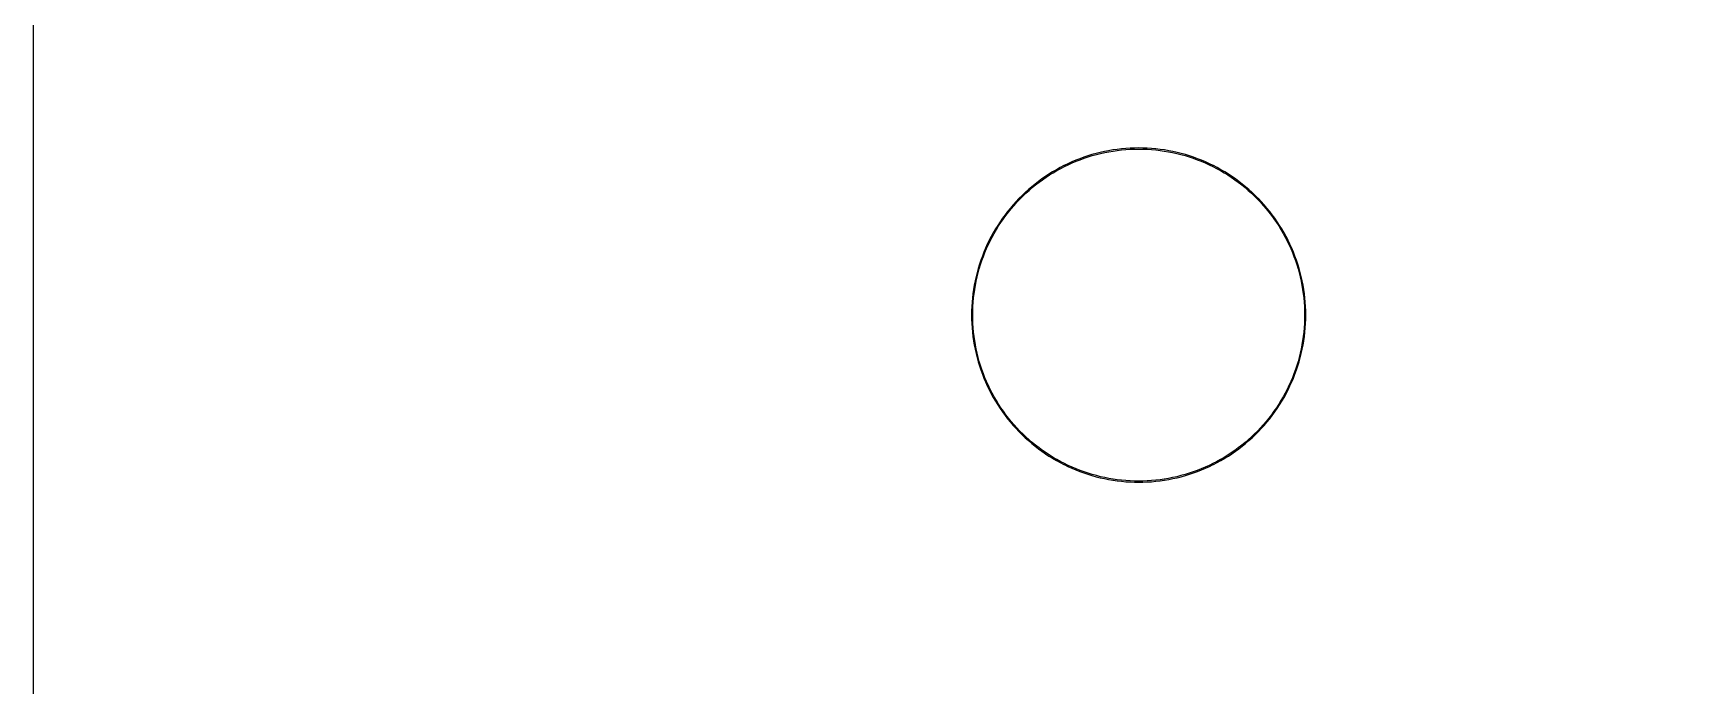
# Model space of a CAD drawing. Extents: x 3 to 63, y 0 to 129.
# Drawn here: x 2.7 to 17.86, y 37.54 to 43.52 of the extents above; entities that cross this region are included whole.
import ezdxf

# ---------------------------------------------------------------- set-up
doc = ezdxf.new("R2010")
doc.units = 0

msp = doc.modelspace()

# ---------------------------------------------------------------- linework, layer by layer
at = {"color": 5, "true_color": 0x0000ff}
msp.add_polyline3d([(63.32397, 0.3175, 0), (63.32397, 128.81762, 0), (2.70408, 128.81762, 0), (2.70408, 0.3175, 0), (63.32397, 0.3175, 0)], close=True, dxfattribs=at)
at = {"color": 34, "true_color": 0x008000}
for points in [[(2.70408, 0.3175, 0), (63.32398, 0.3175, 0), (63.32398, 128.81762, 0), (2.70408, 128.81762, 0), (2.70408, 0.3175, 0)], [(12.78966, 42.46689, 0), (12.75054, 42.46537, 0), (12.71142, 42.46283, 0), (12.67231, 42.45927, 0), (12.63319, 42.4547, 0), (12.59433, 42.44911, 0), (12.5928, 42.44887, 0), (12.55419, 42.44252, 0), (12.51558, 42.4349, 0), (12.47723, 42.42626, 0), (12.43913, 42.41686, 0), (12.40128, 42.40645, 0), (12.36369, 42.39502, 0), (12.32635, 42.38257, 0), (12.28952, 42.36911, 0), (12.25295, 42.35489, 0), (12.21688, 42.33965, 0), (12.18107, 42.32339, 0), (12.14576, 42.30637, 0), (12.14438, 42.30567, 0), (12.10933, 42.28764, 0), (12.07504, 42.26859, 0), (12.041, 42.24877, 0), (12.00773, 42.2282, 0), (11.97471, 42.20661, 0), (11.94245, 42.18426, 0), (11.9107, 42.16114, 0), (11.87971, 42.13727, 0), (11.84923, 42.11238, 0), (11.81926, 42.08698, 0), (11.7903, 42.06056, 0), (11.76186, 42.03364, 0), (11.73282, 42.0046, 0), (11.7059, 41.97615, 0), (11.67948, 41.9472, 0), (11.65408, 41.91722, 0), (11.62919, 41.88674, 0), (11.60531, 41.85575, 0), (11.5822, 41.82401, 0), (11.55985, 41.79175, 0), (11.53826, 41.75873, 0), (11.51768, 41.72545, 0), (11.49787, 41.69142, 0), (11.47882, 41.65713, 0), (11.46079, 41.62207, 0), (11.46008, 41.6207, 0), (11.44306, 41.58538, 0), (11.42681, 41.54958, 0), (11.41157, 41.5135, 0), (11.39734, 41.47693, 0), (11.38388, 41.4401, 0), (11.37144, 41.40276, 0), (11.36001, 41.36517, 0), (11.34959, 41.32733, 0), (11.34019, 41.28923, 0), (11.33156, 41.25087, 0), (11.32394, 41.21226, 0), (11.31759, 41.17366, 0), (11.31735, 41.17212, 0), (11.31176, 41.13326, 0), (11.30719, 41.09415, 0), (11.30363, 41.05503, 0), (11.30109, 41.01592, 0), (11.29957, 40.97679, 0), (11.29906, 40.93743, 0), (11.29957, 40.89806, 0), (11.30109, 40.85893, 0), (11.30363, 40.81983, 0), (11.30719, 40.78071, 0), (11.31176, 40.7416, 0), (11.31735, 40.70273, 0), (11.31759, 40.7012, 0), (11.32394, 40.66259, 0), (11.33156, 40.62399, 0), (11.34019, 40.58563, 0), (11.34959, 40.54753, 0), (11.36001, 40.50969, 0), (11.37144, 40.47209, 0), (11.38388, 40.43475, 0), (11.39734, 40.39793, 0), (11.41157, 40.36135, 0), (11.42681, 40.32528, 0), (11.44306, 40.28947, 0), (11.46008, 40.25416, 0), (11.46079, 40.25278, 0), (11.47882, 40.21773, 0), (11.49787, 40.18343, 0), (11.51768, 40.1494, 0), (11.53826, 40.11613, 0), (11.55985, 40.08311, 0), (11.5822, 40.05084, 0), (11.60531, 40.0191, 0), (11.62919, 39.98811, 0), (11.65408, 39.95763, 0), (11.67948, 39.92766, 0), (11.7059, 39.89871, 0), (11.73282, 39.87026, 0), (11.76186, 39.84122, 0), (11.7903, 39.8143, 0), (11.81926, 39.78788, 0), (11.84923, 39.76247, 0), (11.87971, 39.73758, 0), (11.9107, 39.71371, 0), (11.94245, 39.6906, 0), (11.97471, 39.66825, 0), (12.00773, 39.64665, 0), (12.041, 39.62608, 0), (12.07504, 39.60627, 0), (12.10933, 39.58722, 0), (12.14438, 39.56919, 0), (12.14576, 39.56848, 0), (12.18107, 39.55147, 0), (12.21688, 39.53521, 0), (12.25295, 39.51997, 0), (12.28952, 39.50575, 0), (12.32635, 39.49228, 0), (12.36369, 39.47984, 0), (12.40128, 39.46841, 0), (12.43913, 39.45799, 0), (12.47723, 39.4486, 0), (12.51558, 39.43996, 0), (12.55419, 39.43234, 0), (12.5928, 39.42599, 0), (12.59433, 39.42575, 0), (12.63319, 39.42016, 0), (12.67231, 39.41559, 0), (12.71142, 39.41203, 0), (12.75054, 39.40949, 0), (12.78966, 39.40797, 0), (12.82903, 39.40746, 0), (12.8684, 39.40797, 0), (12.90751, 39.40949, 0), (12.94663, 39.41203, 0), (12.98575, 39.41559, 0), (13.02486, 39.42016, 0), (13.06372, 39.42575, 0), (13.06525, 39.42599, 0), (13.10386, 39.43234, 0), (13.14247, 39.43996, 0), (13.18082, 39.4486, 0), (13.21892, 39.45799, 0), (13.25677, 39.46841, 0), (13.29436, 39.47984, 0), (13.3317, 39.49228, 0), (13.36853, 39.50575, 0), (13.40511, 39.51997, 0), (13.44117, 39.53521, 0), (13.47699, 39.55147, 0), (13.51229, 39.56848, 0), (13.51367, 39.56919, 0), (13.54873, 39.58722, 0), (13.58302, 39.60627, 0), (13.61705, 39.62608, 0), (13.65033, 39.64665, 0), (13.68335, 39.66825, 0), (13.7156, 39.6906, 0), (13.74735, 39.71371, 0), (13.77834, 39.73758, 0), (13.80882, 39.76247, 0), (13.83879, 39.78788, 0), (13.86775, 39.8143, 0), (13.8962, 39.84122, 0), (13.89729, 39.84232, 0), (13.92412, 39.86914, 0), (13.92414, 39.86916, 0), (13.92523, 39.87026, 0), (13.95216, 39.89871, 0), (13.97857, 39.92766, 0), (14.00397, 39.95763, 0), (14.02887, 39.98811, 0), (14.05274, 40.0191, 0), (14.07586, 40.05084, 0), (14.09821, 40.08311, 0), (14.1198, 40.11613, 0), (14.14037, 40.1494, 0), (14.16018, 40.18343, 0), (14.17923, 40.21773, 0), (14.19727, 40.25278, 0), (14.19797, 40.25416, 0), (14.21499, 40.28947, 0), (14.23125, 40.32528, 0), (14.24649, 40.36135, 0), (14.26071, 40.39793, 0), (14.27417, 40.43475, 0), (14.28662, 40.47209, 0), (14.29805, 40.50969, 0), (14.30846, 40.54753, 0), (14.31786, 40.58563, 0), (14.3265, 40.62399, 0), (14.33412, 40.66259, 0), (14.34047, 40.7012, 0), (14.34071, 40.70273, 0), (14.3463, 40.7416, 0), (14.35087, 40.78071, 0), (14.35442, 40.81983, 0), (14.35696, 40.85893, 0), (14.35849, 40.89806, 0), (14.359, 40.93743, 0), (14.35849, 40.97679, 0), (14.35696, 41.01592, 0), (14.35442, 41.05503, 0), (14.35087, 41.09415, 0), (14.3463, 41.13326, 0), (14.34071, 41.17212, 0), (14.34047, 41.17366, 0), (14.33412, 41.21226, 0), (14.3265, 41.25087, 0), (14.31786, 41.28923, 0), (14.30846, 41.32733, 0), (14.29805, 41.36517, 0), (14.28662, 41.40276, 0), (14.27417, 41.4401, 0), (14.26071, 41.47693, 0), (14.24649, 41.5135, 0), (14.23125, 41.54958, 0), (14.21499, 41.58538, 0), (14.19797, 41.6207, 0), (14.19727, 41.62207, 0), (14.17923, 41.65713, 0), (14.16018, 41.69142, 0), (14.14037, 41.72545, 0), (14.1198, 41.75873, 0), (14.09821, 41.79175, 0), (14.07586, 41.82401, 0), (14.05274, 41.85575, 0), (14.02887, 41.88674, 0), (14.00397, 41.91722, 0), (13.97857, 41.9472, 0), (13.95216, 41.97615, 0), (13.92523, 42.0046, 0), (13.92414, 42.0057, 0), (13.8962, 42.03364, 0), (13.86775, 42.06056, 0), (13.83879, 42.08698, 0), (13.80882, 42.11238, 0), (13.77834, 42.13727, 0), (13.74735, 42.16114, 0), (13.7156, 42.18426, 0), (13.68335, 42.20661, 0), (13.65033, 42.2282, 0), (13.61705, 42.24877, 0), (13.58302, 42.26859, 0), (13.54873, 42.28764, 0), (13.51367, 42.30567, 0), (13.51229, 42.30637, 0), (13.47699, 42.32339, 0), (13.44117, 42.33965, 0), (13.40511, 42.35489, 0), (13.36853, 42.36911, 0), (13.3317, 42.38257, 0), (13.29436, 42.39502, 0), (13.25677, 42.40645, 0), (13.21892, 42.41686, 0), (13.18082, 42.42626, 0), (13.14247, 42.4349, 0), (13.10386, 42.44252, 0), (13.06525, 42.44887, 0), (13.06372, 42.44911, 0), (13.02486, 42.4547, 0), (12.98575, 42.45927, 0), (12.94663, 42.46283, 0), (12.90751, 42.46537, 0), (12.8684, 42.46689, 0), (12.82903, 42.4674, 0), (12.78966, 42.46689, 0)], [(12.90751, 39.4194, 0), (12.8684, 39.41787, 0), (12.82903, 39.41737, 0), (12.78966, 39.41787, 0), (12.75054, 39.4194, 0), (12.71142, 39.42194, 0), (12.67231, 39.42549, 0), (12.63319, 39.43007, 0), (12.59443, 39.43564, 0), (12.55725, 39.44176, 0), (12.51865, 39.44938, 0), (12.48029, 39.45801, 0), (12.44219, 39.46741, 0), (12.40435, 39.47782, 0), (12.36675, 39.48926, 0), (12.32942, 39.50171, 0), (12.29259, 39.51517, 0), (12.25601, 39.52939, 0), (12.21994, 39.54463, 0), (12.18413, 39.56089, 0), (12.14882, 39.57791, 0), (12.11515, 39.59523, 0), (12.08086, 39.61428, 0), (12.04682, 39.63409, 0), (12.01355, 39.65467, 0), (11.98053, 39.67626, 0), (11.94827, 39.69861, 0), (11.91652, 39.72173, 0), (11.88553, 39.7456, 0), (11.85505, 39.7705, 0), (11.82508, 39.7959, 0), (11.79613, 39.82231, 0), (11.76768, 39.84924, 0), (11.76766, 39.84925, 0), (11.74083, 39.87608, 0), (11.71391, 39.90453, 0), (11.68749, 39.93348, 0), (11.66209, 39.96346, 0), (11.6372, 39.99394, 0), (11.61333, 40.02492, 0), (11.59021, 40.05666, 0), (11.56786, 40.08893, 0), (11.54627, 40.12195, 0), (11.5257, 40.15523, 0), (11.50588, 40.18925, 0), (11.48683, 40.22355, 0), (11.46928, 40.25767, 0), (11.45249, 40.29253, 0), (11.43623, 40.32833, 0), (11.42099, 40.36441, 0), (11.40677, 40.40099, 0), (11.3933, 40.43782, 0), (11.38086, 40.47516, 0), (11.36943, 40.51274, 0), (11.35901, 40.55059, 0), (11.34963, 40.58863, 0), (11.34962, 40.58869, 0), (11.34098, 40.62704, 0), (11.33339, 40.6655, 0), (11.33336, 40.66566, 0), (11.32717, 40.7033, 0), (11.32166, 40.7416, 0), (11.31709, 40.78071, 0), (11.31354, 40.81983, 0), (11.311, 40.85893, 0), (11.30947, 40.89806, 0), (11.30896, 40.93743, 0), (11.30947, 40.97679, 0), (11.311, 41.01592, 0), (11.31354, 41.05503, 0), (11.31709, 41.09415, 0), (11.32166, 41.13326, 0), (11.32716, 41.17148, 0), (11.33336, 41.2092, 0), (11.34098, 41.24781, 0), (11.34962, 41.28616, 0), (11.35901, 41.32426, 0), (11.36943, 41.36211, 0), (11.38086, 41.3997, 0), (11.3933, 41.43704, 0), (11.40677, 41.47387, 0), (11.42099, 41.51045, 0), (11.43623, 41.54651, 0), (11.45249, 41.58233, 0), (11.46936, 41.61733, 0), (11.48683, 41.65131, 0), (11.50588, 41.6856, 0), (11.5257, 41.71963, 0), (11.54627, 41.75291, 0), (11.56786, 41.78593, 0), (11.59021, 41.81818, 0), (11.61333, 41.84993, 0), (11.6372, 41.88092, 0), (11.66209, 41.9114, 0), (11.68749, 41.94137, 0), (11.71391, 41.97033, 0), (11.74065, 41.99859, 0), (11.76768, 42.02562, 0), (11.79613, 42.05255, 0), (11.82508, 42.07896, 0), (11.85505, 42.10436, 0), (11.88553, 42.12925, 0), (11.91652, 42.15313, 0), (11.94827, 42.17624, 0), (11.98053, 42.1986, 0), (12.01355, 42.22019, 0), (12.04682, 42.24076, 0), (12.08086, 42.26057, 0), (12.11515, 42.27962, 0), (12.14882, 42.29695, 0), (12.18413, 42.31397, 0), (12.21994, 42.33023, 0), (12.25601, 42.34547, 0), (12.29259, 42.35969, 0), (12.32942, 42.37315, 0), (12.36675, 42.3856, 0), (12.40435, 42.39703, 0), (12.44219, 42.40744, 0), (12.48029, 42.41684, 0), (12.51865, 42.42548, 0), (12.55725, 42.4331, 0), (12.5944, 42.43921, 0), (12.63319, 42.44479, 0), (12.67231, 42.44936, 0), (12.71142, 42.45292, 0), (12.75054, 42.45546, 0), (12.78966, 42.45698, 0), (12.82903, 42.45749, 0), (12.8684, 42.45698, 0), (12.90751, 42.45546, 0), (12.94663, 42.45292, 0), (12.98575, 42.44936, 0), (13.02486, 42.44479, 0), (13.06365, 42.43921, 0), (13.1008, 42.4331, 0), (13.13941, 42.42548, 0), (13.17776, 42.41684, 0), (13.21586, 42.40744, 0), (13.25371, 42.39703, 0), (13.2913, 42.3856, 0), (13.32864, 42.37315, 0), (13.36547, 42.35969, 0), (13.40204, 42.34547, 0), (13.43811, 42.33023, 0), (13.47393, 42.31397, 0), (13.50923, 42.29695, 0), (13.5429, 42.27962, 0), (13.57719, 42.26057, 0), (13.61123, 42.24076, 0), (13.6445, 42.22019, 0), (13.67752, 42.1986, 0), (13.70978, 42.17624, 0), (13.74153, 42.15313, 0), (13.77252, 42.12925, 0), (13.803, 42.10436, 0), (13.83297, 42.07896, 0), (13.86193, 42.05255, 0), (13.89038, 42.02562, 0), (13.91722, 41.99878, 0), (13.94414, 41.97033, 0), (13.97056, 41.94137, 0), (13.99596, 41.9114, 0), (14.02085, 41.88092, 0), (14.04473, 41.84993, 0), (14.06784, 41.81818, 0), (14.09019, 41.78593, 0), (14.11178, 41.75291, 0), (14.13236, 41.71963, 0), (14.15217, 41.6856, 0), (14.17122, 41.65131, 0), (14.1887, 41.61733, 0), (14.20557, 41.58233, 0), (14.22182, 41.54651, 0), (14.23706, 41.51045, 0), (14.25129, 41.47387, 0), (14.26475, 41.43704, 0), (14.2772, 41.3997, 0), (14.28863, 41.36211, 0), (14.29904, 41.32426, 0), (14.30844, 41.28616, 0), (14.31707, 41.24781, 0), (14.32469, 41.2092, 0), (14.33089, 41.17148, 0), (14.33639, 41.13326, 0), (14.34096, 41.09415, 0), (14.34452, 41.05503, 0), (14.34706, 41.01592, 0), (14.34858, 40.97679, 0), (14.34909, 40.93743, 0), (14.34858, 40.89806, 0), (14.34706, 40.85893, 0), (14.34452, 40.81983, 0), (14.34096, 40.78071, 0), (14.33639, 40.7416, 0), (14.33088, 40.7033, 0), (14.32469, 40.66566, 0), (14.32466, 40.6655, 0), (14.31707, 40.62704, 0), (14.30844, 40.58869, 0), (14.30843, 40.58863, 0), (14.29904, 40.55059, 0), (14.28863, 40.51274, 0), (14.2772, 40.47516, 0), (14.26475, 40.43782, 0), (14.25129, 40.40099, 0), (14.23706, 40.36441, 0), (14.22182, 40.32833, 0), (14.20557, 40.29253, 0), (14.18877, 40.25767, 0), (14.17122, 40.22355, 0), (14.15217, 40.18925, 0), (14.13236, 40.15523, 0), (14.11178, 40.12195, 0), (14.09019, 40.08893, 0), (14.06784, 40.05666, 0), (14.04473, 40.02492, 0), (14.02085, 39.99394, 0), (13.99596, 39.96346, 0), (13.97056, 39.93348, 0), (13.94414, 39.90453, 0), (13.91722, 39.87608, 0), (13.89038, 39.84924, 0), (13.86193, 39.82231, 0), (13.83297, 39.7959, 0), (13.803, 39.7705, 0), (13.77252, 39.7456, 0), (13.74153, 39.72173, 0), (13.70978, 39.69861, 0), (13.67752, 39.67626, 0), (13.6445, 39.65467, 0), (13.61123, 39.63409, 0), (13.57719, 39.61428, 0), (13.5429, 39.59523, 0), (13.50923, 39.57791, 0), (13.47393, 39.56089, 0), (13.43811, 39.54463, 0), (13.40204, 39.52939, 0), (13.36547, 39.51517, 0), (13.32864, 39.50171, 0), (13.2913, 39.48926, 0), (13.25371, 39.47782, 0), (13.21586, 39.46741, 0), (13.17776, 39.45801, 0), (13.13941, 39.44938, 0), (13.1008, 39.44176, 0), (13.06362, 39.43564, 0), (13.02486, 39.43007, 0), (12.98575, 39.42549, 0), (12.94663, 39.42194, 0), (12.90751, 39.4194, 0)]]:
    msp.add_polyline3d(points, close=True, dxfattribs=at)

doc.saveas('drawing.dxf')
